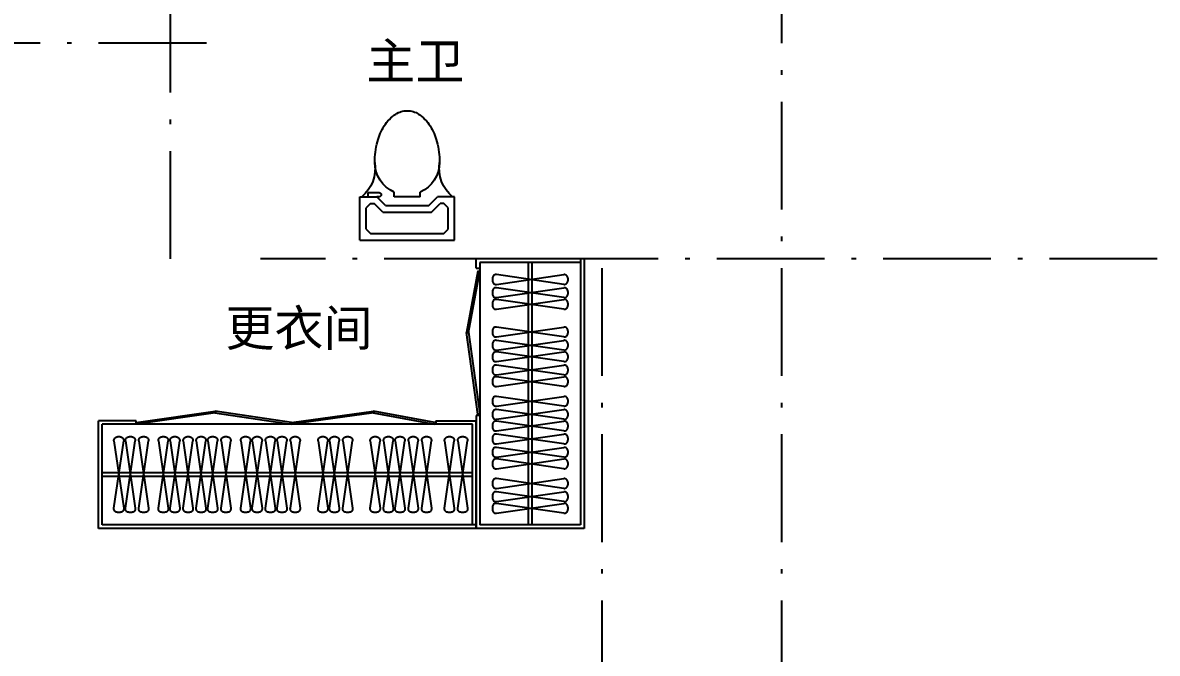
# Model space of a CAD drawing. Extents: x 3694 to 117786, y 20013 to 108631.
# Drawn here: x 42758 to 49068, y 32087 to 35595 of the extents above; entities that cross this region are included whole.
import ezdxf

# ---------------------------------------------------------------- set-up
doc = ezdxf.new("R2010")
doc.units = 0
doc.header["$LTSCALE"] = 1000
doc.header["$MEASUREMENT"] = 0
doc.linetypes.add('ACAD_ISO04W100', pattern=[30, 24, -3, 0, -3])
doc.linetypes.add('ACAD_ISO10W100', pattern=[18.5, 12, -3, 0.5, -3])
for name, color, linetype in [('DOTE', 1, 'ACAD_ISO04W100'), ('PUB_TEXT', 7, 'Continuous'), ('家具', 253, 'Continuous'), ('铺地', 251, 'Continuous')]:
    doc.layers.add(name, color=color, linetype=linetype)
doc.styles.get("Standard").update_dxf_attribs({"font": 'gbenor.shx', "bigfont": 'gbcbig.shx'})

# ---------------------------------------------------------------- blocks, each defined once
blk = doc.blocks.new('A-Toilet-5')
for p, q in [((-72.0000000001678, 239.9999999998599), (-72.00000000008595, 267.027264000028)), ((-72.0000000001678, 239.9999999998599), (-72.00000000008595, 267.027264000028)), ((71.99999999993452, 240.0000000000932), (71.99999999978331, 267.027264000028)), ((71.99999999993452, 240.0000000000932), (71.99999999978331, 267.027264000028)), ((215.999999999804, 264.0000000001492), (155.9999999998972, 264.0000000000318)), ((215.999999999804, 264.0000000001492), (155.9999999998972, 264.0000000000318)), ((215.999999999804, 240.0000000000932), (215.999999999804, 264.0000000001492)), ((215.999999999804, 240.0000000000932), (215.999999999804, 264.0000000001492)), ((-263.9999999999156, 0), (-264.0000000001485, 239.9999999998599)), ((-264.0000000001485, 239.9999999998599), (-168.0000000001583, 239.9999999998599)), ((-263.9999999999156, 0), (-264.0000000001485, 239.9999999998599)), ((-264.0000000001485, 239.9999999998599), (-168.0000000001583, 239.9999999998599)), ((-228.0000000001812, 179.9999999998372), (-204.0000000001251, 203.9999999998927)), ((-228.0000000001812, 179.9999999998372), (-204.0000000001251, 203.9999999998927)), ((-204.0000000001251, 203.9999999998927), (-182.9116800001075, 203.9999999998677)), ((-204.0000000001251, 203.9999999998927), (-182.9116800001075, 203.9999999998677)), ((-134.9116799999958, 155.9999999999891), (-182.9116800001075, 203.9999999998677)), ((-134.9116799999958, 155.9999999999891), (-182.9116800001075, 203.9999999998677)), ((-120.0000000000462, 191.9999999999814), (-168.0000000001583, 239.9999999998599)), ((-120.0000000000462, 191.9999999999814), (-168.0000000001583, 239.9999999998599)), ((119.9999999998136, 191.9999999999814), (-120.0000000000462, 191.9999999999814)), ((119.9999999998136, 191.9999999999814), (-120.0000000000462, 191.9999999999814)), ((-72.0000000001678, 239.9999999998599), (71.99999999993452, 240.0000000000932)), ((-72.0000000001678, 239.9999999998599), (71.99999999993452, 240.0000000000932)), ((119.9999999998136, 191.9999999999814), (167.999999999925, 240.0000000000928)), ((119.9999999998136, 191.9999999999814), (167.999999999925, 240.0000000000928)), ((134.9116799999956, 156.0000000000387), (182.9116799998742, 204.0000000001505)), ((134.9116799999956, 156.0000000000387), (182.9116799998742, 204.0000000001505)), ((155.9999999998972, 239.9999999999768), (167.999999999925, 240.0000000000928)), ((155.9999999998972, 239.9999999999768), (167.999999999925, 240.0000000000928)), ((263.9999999999159, 240.0000000000932), (167.999999999925, 240.0000000000928)), ((263.9999999999159, 240.0000000000932), (167.999999999925, 240.0000000000928)), ((203.9999999998927, 204.0000000001255), (182.9116799998742, 204.0000000001505)), ((203.9999999998927, 204.0000000001255), (182.9116799998742, 204.0000000001505)), ((203.9999999998927, 204.0000000001255), (227.9999999999486, 180.00000000007)), ((203.9999999998927, 204.0000000001255), (227.9999999999486, 180.00000000007)), ((263.9999999999159, 0), (263.9999999999159, 240.0000000000932)), ((263.9999999999159, 0), (263.9999999999159, 240.0000000000932)), ((-227.9999999999484, 60.00000000002319), (-228.0000000001812, 179.9999999998372)), ((-227.9999999999484, 60.00000000002319), (-228.0000000001812, 179.9999999998372)), ((134.9116799999956, 156.0000000000387), (-134.9116799999958, 155.9999999999891)), ((134.9116799999956, 156.0000000000387), (-134.9116799999958, 155.9999999999891)), ((227.9999999999486, 60.00000000002365), (227.9999999999486, 180.00000000007)), ((227.9999999999486, 60.00000000002365), (227.9999999999486, 180.00000000007)), ((263.9999999999159, 0), (-263.9999999999156, 0)), ((263.9999999999159, 0), (-263.9999999999156, 0)), ((-204.0000000001253, 35.99999999996726), (-227.9999999999484, 60.00000000002319)), ((-204.0000000001253, 35.99999999996726), (-227.9999999999484, 60.00000000002319)), ((203.9999999998927, 36.00000000020009), (-204.0000000001253, 35.99999999996726)), ((203.9999999998927, 36.00000000020009), (-204.0000000001253, 35.99999999996726)), ((227.9999999999486, 60.00000000002365), (203.9999999998927, 36.00000000020009)), ((227.9999999999486, 60.00000000002365), (203.9999999998927, 36.00000000020009))]:
    blk.add_line(p, q)
for centre, radius, start, end in [((54.59077098780472, 521.9778579649474), 214.4698364093337, 123.5341247057492, 147.9945852646142), ((54.59077098780472, 521.9778579649474), 214.4698364093337, 123.5341247057492, 147.9945852646142), ((9.43101845223282e-05, 604.3485315748685), 115.651468425179, 90.0000467229895, 123.5340677565464), ((9.43101845223282e-05, 604.3485315748685), 115.651468425179, 90.0000467229895, 123.5340677565464), ((-9.431080934518832e-05, 604.3485315749335), 115.6514684251788, 56.46593224317172, 89.99995327646337), ((-9.431080934518832e-05, 604.3485315749335), 115.6514684251788, 56.46593224317172, 89.99995327646337), ((-54.59077098842295, 521.9778579649865), 214.4698364093327, 32.00541473492314, 56.4658752943556), ((-54.59077098842295, 521.9778579649865), 214.4698364093327, 32.00541473492314, 56.4658752943556), ((141.5168301910912, 467.6491453361082), 316.9771472924226, 147.9946068594875, 165.4857422360566), ((141.5168301910912, 467.6491453361082), 316.9771472924226, 147.9946068594875, 165.4857422360566), ((-141.5168301915592, 467.6491453360841), 316.9771472924292, 14.5142577639434, 32.00539313961632), ((-141.5168301915592, 467.6491453360841), 316.9771472924292, 14.5142577639434, 32.00539313961632), ((279.2218963732912, 431.9996938831414), 459.2218963735938, 165.4857496732994, 179.9999618066308), ((279.2218963732912, 431.9996938831414), 459.2218963735938, 165.4857496732994, 179.9999618066308), ((-279.2218963738278, 431.9996938827753), 459.2218963735888, 3.819331706268263e-05, 14.51425032686178), ((-279.2218963738278, 431.9996938827753), 459.2218963735888, 3.819331706268263e-05, 14.51425032686178), ((-393.8823600002088, 402.7058879999145), 215.8791359999999, 311.0889930007066, 7.798917000136282), ((-393.8823600002088, 402.7058879999145), 215.8791359999999, 311.0889930007066, 7.798917000136282), ((-2.330580173293129e-10, 432.0000000000737), 180, 179.9999999999739, 246.4218219997043), ((-2.330580173293129e-10, 432.0000000000737), 180, 179.9999999999739, 246.4218219997043), ((-2.330580173293129e-10, 432.0000000000737), 180, 293.5781779992111, 359.999999999974), ((-2.330580173293129e-10, 432.0000000000737), 180, 293.5781779992111, 359.999999999974), ((393.8823599997318, 402.7058880003065), 215.8791359999999, 172.201082999943, 228.9110069995605), ((393.8823599997318, 402.7058880003065), 215.8791359999999, 172.201082999943, 228.9110069995605), ((155.9999999997804, 252.000000000005), 12, 90.0000000005602, 270.0000000005602), ((155.9999999997804, 252.000000000005), 12, 90.0000000005602, 270.0000000005602)]:
    blk.add_arc(centre, radius, start, end)
blk = doc.blocks.new('yg4')
at = {"layer": '家具'}
for p, q in [((36715.14744737648, -19670.11307999257), (36490.45604909011, -19670.11307999257)), ((36490.45604909011, -20270.11307999257), (36490.45604909011, -19670.1130799963)), ((36715.14744737648, -19670.11307999257), (36715.14744737648, -19690.11307999257)), ((38381.16505211124, -19670.11307999257), (38590.45604908639, -19670.1130799963)), ((38381.16505211124, -19690.11307998512), (38381.16505211124, -19670.11307999257)), ((38590.45604908639, -19690.20710773159), (38590.45604908639, -19670.1130799963)), ((36510.45604909011, -20250.11307999257), (36510.45604909011, -19690.1130799963)), ((36510.45604909011, -19690.11307999257), (38570.45604908639, -19690.11307998885)), ((38570.45604909011, -20250.11307998885), (38570.45604908639, -19690.11307998885)), ((38590.45604909011, -20270.11307998512), (38590.45604908639, -19690.11307998885)), ((36490.45604909011, -20250.11307999257), (38570.45604909011, -20250.11307998885)), ((36490.45604909011, -20270.11307999257), (38590.45604909011, -20270.11307998512))]:
    blk.add_line(p, q, dxfattribs=at)
at = {"layer": '家具', "color": 8}
for p, q in [((36592.5192066858, -19782.75635442276), (36538.55741319232, -20157.46980562199)), ((36592.5192066858, -20157.46980562199), (36538.55741319232, -19782.75635442276)), ((36558.38197120451, -19760.11307995905), (36572.69464866989, -19760.11307995905)), ((36666.10989805483, -19782.75635442276), (36612.14810456135, -20157.46980562199)), ((36666.10989805483, -20157.46980562199), (36612.14810456135, -19782.75635442276)), ((36631.97266257353, -19760.11307995905), (36646.28534004264, -19760.11307995905)), ((36793.08607517355, -19782.75635442276), (36739.12428168379, -20157.46980562199)), ((36793.08607517355, -20157.46980562199), (36739.12428168007, -19782.75635442276)), ((36758.94883969598, -19760.11307995905), (36773.26151716136, -19760.11307995905)), ((36867.44517231904, -19782.75635442276), (36813.48337882556, -20157.46980562199)), ((36867.44517231904, -20157.46980561827), (36813.48337882556, -19782.75635442276)), ((36833.30793683775, -19760.11307995905), (36847.62061430313, -19760.11307995905)), ((36941.03586368807, -19782.75635442276), (36887.07407019459, -20157.46980561827)), ((36941.03586368807, -20157.46980561827), (36887.07407019459, -19782.75635442276)), ((36906.89862820678, -19760.11307995905), (36921.21130567216, -19760.11307995532)), ((37005.42757041179, -19782.75635442276), (36951.46577692204, -20157.46980561827)), ((37005.42757041552, -20157.46980561827), (36951.46577692204, -19782.75635442276)), ((36971.29033493422, -19760.11307995532), (36985.6030123996, -19760.11307995532)), ((37079.01826178082, -19782.75635442276), (37025.05646829106, -20157.46980561827)), ((37079.01826178454, -20157.46980561827), (37025.05646829106, -19782.75635442276)), ((37044.88102630325, -19760.11307995532), (37059.19370376863, -19760.11307995532)), ((37231.87178616398, -19782.75635442276), (37177.9099926705, -20157.46980561827)), ((37231.87178616398, -20157.46980561827), (37177.9099926705, -19782.75635442276)), ((37197.73455068641, -19760.11307995532), (37212.04722815179, -19760.11307995532)), ((37305.46247753301, -19782.75635442276), (37251.50068403953, -20157.46980561827)), ((37305.46247753301, -20157.46980561827), (37251.50068403953, -19782.75635442276)), ((37271.32524205544, -19760.11307995532), (37285.63791952082, -19760.11307995532)), ((37369.85418426045, -19782.75635442276), (37315.89239076697, -20157.46980561827)), ((37369.85418426045, -20157.46980561827), (37315.89239076697, -19782.75635442276)), ((37335.71694877916, -19760.11307995532), (37350.02962624454, -19760.11307995532)), ((37523.7701761181, -19782.75635442276, -1.414319323933968e-09), (37469.80838262835, -20157.46980561827, -1.414319323933968e-09)), ((37523.77017612183, -20157.46980561827, -1.414319323933968e-09), (37469.80838262835, -19782.75635442276, -1.414319323933968e-09)), ((37489.63294064053, -19760.11307995532, -1.414319323933968e-09), (37503.94561810591, -19760.11307995532, -1.414319323933968e-09)), ((37597.36086749085, -19782.75635442276, -1.414319323933968e-09), (37543.39907399737, -20157.46980561827, -1.414319323933968e-09)), ((37597.36086749085, -20157.46980561827, -1.414319323933968e-09), (37543.39907399737, -19782.75635442276, -1.414319323933968e-09)), ((37563.22363200956, -19760.11307995532, -1.414319323933968e-09), (37577.53630947494, -19760.11307995532, -1.414319323933968e-09)), ((37661.75257421457, -19782.75635442276, -1.414319323933968e-09), (37607.79078072109, -20157.46980561827, -1.414319323933968e-09)), ((37661.75257421457, -20157.46980561827, -1.414319323933968e-09), (37607.79078072109, -19782.75635442276, -1.414319323933968e-09)), ((37627.61533873701, -19760.11307995532, -1.414319323933968e-09), (37641.92801620239, -19760.11307995532, -1.414319323933968e-09)), ((37735.3432655836, -19782.75635442276, -1.414319323933968e-09), (37681.38147209012, -20157.46980561827, -1.414319323933968e-09)), ((37735.3432655836, -20157.46980561827, -1.414319323933968e-09), (37681.38147209012, -19782.75635442276, -1.414319323933968e-09)), ((37701.20603010603, -19760.11307995532, -1.414319323933968e-09), (37715.51870757141, -19760.11307995532, -1.414319323933968e-09)), ((37799.73497231105, -19782.75635442276, -1.414319323933968e-09), (37745.77317881757, -20157.46980561827, -1.414319323933968e-09)), ((37799.73497231105, -20157.46980561827, -1.414319323933968e-09), (37745.77317881757, -19782.75635442276, -1.414319323933968e-09)), ((37765.59773682975, -19760.11307995532, -1.414319323933968e-09), (37779.91041429513, -19760.11307995532, -1.414319323933968e-09)), ((37909.11743022674, -19782.75635442276, -1.414319323933968e-09), (37855.15563673698, -20157.46980561827, -1.414319323933968e-09)), ((37909.11743023046, -20157.46980561827, -1.414319323933968e-09), (37855.15563673698, -19782.75635442276, -1.414319323933968e-09)), ((37874.98019474917, -19760.11307995532, -1.414319323933968e-09), (37889.29287221455, -19760.11307995532, -1.414319323933968e-09)), ((37982.70812159949, -19782.75635442276, -1.414319323933968e-09), (37928.74632810601, -20157.46980561827, -1.414319323933968e-09)), ((37982.70812159949, -20157.46980561827, -1.414319323933968e-09), (37928.74632810601, -19782.75635442276, -1.414319323933968e-09)), ((37948.5708861182, -19760.11307995532, -1.414319323933968e-09), (37962.88356358358, -19760.11307995532, -1.414319323933968e-09)), ((38047.09982832321, -19782.75635442276, -1.414319323933968e-09), (37993.13803483346, -20157.46980561827, -1.414319323933968e-09)), ((38047.09982832694, -20157.46980561827, -1.414319323933968e-09), (37993.13803482973, -19782.75635442276, -1.414319323933968e-09)), ((38012.96259284564, -19760.11307995532, -1.414319323933968e-09), (38027.27527031102, -19760.11307995532, -1.414319323933968e-09)), ((38119.32155331397, -19782.75635442276), (38065.35975982421, -20157.46980561827)), ((38119.32155331769, -20157.46980561827), (38065.35975982421, -19782.75635442276)), ((38085.1843178364, -19760.11307995532), (38099.49699530178, -19760.11307995532)), ((38192.91224468672, -19782.75635442276), (38138.95045119324, -20157.46980561827)), ((38192.91224468672, -20157.46980561827), (38138.95045119324, -19782.75635442276)), ((38158.77500920543, -19760.11307995532), (38173.08768667081, -19760.11307995532)), ((38257.30395141044, -19782.75635442276), (38203.34215792068, -20157.46980561827)), ((38257.30395141044, -20157.46980561827), (38203.34215791696, -19782.75635442276)), ((38223.16671593287, -19760.11307995532), (38237.47939339825, -19760.11307995532)), ((38366.68640932986, -19782.75635442276), (38312.72461583638, -20157.46980561827)), ((38366.68640932986, -20157.46980561827), (38312.72461583638, -19782.75635442276)), ((38332.54917385229, -19760.11307995532), (38346.86185131767, -19760.11307995532)), ((38440.27710069888, -19782.75635442276), (38386.3153072054, -20157.46980561827)), ((38440.27710069888, -20157.46980561827), (38386.3153072054, -19782.75635442276)), ((38406.13986522132, -19760.11307995532), (38420.4525426867, -19760.11307995532)), ((38504.66880742633, -19782.75635442276), (38450.70701393285, -20157.46980561827)), ((38504.66880742633, -20157.46980561827), (38450.70701393285, -19782.75635442276)), ((38470.53157194504, -19760.11307995532), (38484.84424941042, -19760.11307995532)), ((36510.45604909011, -19960.11307999257), (38570.45604909011, -19960.11307998885)), ((36510.45604909011, -19980.11307999257), (38570.45604909011, -19980.11307998885)), ((36558.38197120823, -20180.11308002238), (36572.69464867361, -20180.11308002238)), ((36631.97266257726, -20180.11308002238), (36646.28534004264, -20180.11308002238)), ((36758.94883969598, -20180.11308002238), (36773.26151716136, -20180.11308002238)), ((36833.30793684148, -20180.11308002238), (36847.62061430686, -20180.11308002238)), ((36906.8986282105, -20180.11308002238), (36921.21130567588, -20180.11308002238)), ((36971.29033493422, -20180.11308002238), (36985.6030123996, -20180.11308002238)), ((37044.88102630325, -20180.11308002238), (37059.19370376863, -20180.11308002238)), ((37197.73455068641, -20180.11308002238), (37212.04722815179, -20180.11308002238)), ((37271.32524205544, -20180.11308002238), (37285.63791952082, -20180.11308002238)), ((37335.71694877916, -20180.11308002238), (37350.02962624454, -20180.11308002238)), ((37489.63294064053, -20180.11308002238, -1.414319323933968e-09), (37503.94561810591, -20180.11308002238, -1.414319323933968e-09)), ((37563.22363200956, -20180.11308001865, -1.414319323933968e-09), (37577.53630947494, -20180.11308001865, -1.414319323933968e-09)), ((37627.61533873701, -20180.11308001865, -1.414319323933968e-09), (37641.92801620239, -20180.11308001865, -1.414319323933968e-09)), ((37701.20603010603, -20180.11308001865, -1.414319323933968e-09), (37715.51870757141, -20180.11308001865, -1.414319323933968e-09)), ((37765.59773682975, -20180.11308001865, -1.414319323933968e-09), (37779.91041429513, -20180.11308001865, -1.414319323933968e-09)), ((37874.98019474917, -20180.11308001865, -1.414319323933968e-09), (37889.29287221455, -20180.11308001865, -1.414319323933968e-09)), ((37948.57088612192, -20180.11308001865, -1.414319323933968e-09), (37962.8835635873, -20180.11308001865, -1.414319323933968e-09)), ((38012.96259284564, -20180.11308001865, -1.414319323933968e-09), (38027.27527031102, -20180.11308001865, -1.414319323933968e-09)), ((38085.1843178364, -20180.11308001865), (38099.49699530178, -20180.11308001865)), ((38158.77500920543, -20180.11308001865), (38173.08768667081, -20180.11308001865)), ((38223.16671593287, -20180.11308001865), (38237.47939339825, -20180.11308001865)), ((38332.54917385229, -20180.11308001865), (38346.86185131767, -20180.11308001865)), ((38406.13986522132, -20180.11308001865), (38420.4525426867, -20180.11308001865)), ((38470.53157194504, -20180.11308001865), (38484.84424941042, -20180.11308001865))]:
    blk.add_line(p, q, dxfattribs=at)
at = {"layer": '家具'}
for points in [[(36721.16505221926, -19680.11308000375), (37061.16505218946, -19617.0108133531), (37062.98983945602, -19626.84291137148), (36722.98983948582, -19689.94517802213)], [(37516.91590588922, -19680.11308000002), (37061.16505218946, -19617.0108133531), (37059.34026492291, -19626.84291137148), (37515.09111862267, -19689.9451780184)], [(37516.91590588922, -19680.28098201517), (37941.08032140867, -19617.17871536453), (37942.90510867522, -19627.01081338291), (37518.7406931595, -19690.11308003355)], [(38381.16505211124, -19680.28098201517), (37941.08032140867, -19617.17871536453), (37939.25553414212, -19627.01081338291), (38379.34026484096, -19690.11308003355)]]:
    blk.add_lwpolyline(points, close=True, dxfattribs=at)
at = {"layer": '家具', "color": 8}
for centre, start, end in [((36558.38197120451, -19780.11307995905), 90, 187.594643255751), ((36572.69464866989, -19780.11307995905), 352.405356744249, 90), ((36631.97266257353, -19780.11307995905), 90, 187.594643255751), ((36646.28534004264, -19780.11307995905), 352.405356744249, 90), ((36758.94883969598, -19780.11307995905), 90, 187.594643255751), ((36773.26151716136, -19780.11307995905), 352.405356744249, 90), ((36833.30793683775, -19780.11307995905), 90, 187.594643255751), ((36847.62061430313, -19780.11307995905), 352.405356744249, 90), ((36906.89862820678, -19780.11307995905), 90, 187.594643255751), ((36921.21130567216, -19780.11307995532), 352.405356744249, 90), ((36971.29033493422, -19780.11307995532), 90, 187.594643255751), ((36985.6030123996, -19780.11307995532), 352.405356744249, 90), ((37044.88102630325, -19780.11307995532), 90, 187.594643255751), ((37059.19370376863, -19780.11307995532), 352.405356744249, 90), ((37197.73455068641, -19780.11307995532), 90, 187.594643255751), ((37212.04722815179, -19780.11307995532), 352.405356744249, 90), ((37271.32524205544, -19780.11307995532), 90, 187.594643255751), ((37285.63791952082, -19780.11307995532), 352.405356744249, 90), ((37335.71694877916, -19780.11307995532), 90, 187.594643255751), ((37350.02962624454, -19780.11307995532), 352.405356744249, 90), ((37489.63294064053, -19780.11307995532, -1.414319323933968e-09), 90, 187.594643255751), ((37503.94561810591, -19780.11307995532, -1.414319323933968e-09), 352.405356744249, 90), ((37563.22363200956, -19780.11307995532, -1.414319323933968e-09), 90, 187.594643255751), ((37577.53630947494, -19780.11307995532, -1.414319323933968e-09), 352.405356744249, 90), ((37627.61533873701, -19780.11307995532, -1.414319323933968e-09), 90, 187.594643255751), ((37641.92801620239, -19780.11307995532, -1.414319323933968e-09), 352.405356744249, 90), ((37701.20603010603, -19780.11307995532, -1.414319323933968e-09), 90, 187.594643255751), ((37715.51870757141, -19780.11307995532, -1.414319323933968e-09), 352.405356744249, 90), ((37765.59773682975, -19780.11307995532, -1.414319323933968e-09), 90, 187.594643255751), ((37779.91041429513, -19780.11307995532, -1.414319323933968e-09), 352.405356744249, 90), ((37874.98019474917, -19780.11307995532, -1.414319323933968e-09), 90, 187.594643255751), ((37889.29287221455, -19780.11307995532, -1.414319323933968e-09), 352.405356744249, 90), ((37948.5708861182, -19780.11307995532, -1.414319323933968e-09), 90, 187.594643255751), ((37962.88356358358, -19780.11307995532, -1.414319323933968e-09), 352.405356744249, 90), ((38012.96259284564, -19780.11307995532, -1.414319323933968e-09), 90, 187.594643255751), ((38027.27527031102, -19780.11307995532, -1.414319323933968e-09), 352.405356744249, 90), ((38085.1843178364, -19780.11307995532), 90, 187.594643255751), ((38099.49699530178, -19780.11307995532), 352.405356744249, 90), ((38158.77500920543, -19780.11307995532), 90, 187.594643255751), ((38173.08768667081, -19780.11307995532), 352.405356744249, 90), ((38223.16671593287, -19780.11307995532), 90, 187.594643255751), ((38237.47939339825, -19780.11307995532), 352.405356744249, 90), ((38332.54917385229, -19780.11307995532), 90, 187.594643255751), ((38346.86185131767, -19780.11307995532), 352.405356744249, 90), ((38406.13986522132, -19780.11307995532), 90, 187.594643255751), ((38420.4525426867, -19780.11307995532), 352.405356744249, 90), ((38470.53157194504, -19780.11307995532), 90, 187.594643255751), ((38484.84424941042, -19780.11307995532), 352.405356744249, 90), ((36558.38197120823, -20160.11308002238), 172.405356744249, 270), ((36572.69464867361, -20160.11308002238), 270, 7.594643255750962), ((36631.97266257726, -20160.11308002238), 172.405356744249, 270), ((36646.28534004264, -20160.11308002238), 270, 7.594643255750962), ((36758.94883969598, -20160.11308002238), 172.405356744249, 270), ((36773.26151716136, -20160.11308002238), 270, 7.594643255750962), ((36833.30793684148, -20160.11308002238), 172.405356744249, 270), ((36847.62061430686, -20160.11308002238), 270, 7.594643255750962), ((36906.8986282105, -20160.11308002238), 172.405356744249, 270), ((36921.21130567588, -20160.11308002238), 270, 7.594643255750962), ((36971.29033493422, -20160.11308002238), 172.405356744249, 270), ((36985.6030123996, -20160.11308002238), 270, 7.594643255750962), ((37044.88102630325, -20160.11308002238), 172.405356744249, 270), ((37059.19370376863, -20160.11308002238), 270, 7.594643255750962), ((37197.73455068641, -20160.11308002238), 172.405356744249, 270), ((37212.04722815179, -20160.11308002238), 270, 7.594643255750962), ((37271.32524205544, -20160.11308002238), 172.405356744249, 270), ((37285.63791952082, -20160.11308002238), 270, 7.594643255750962), ((37335.71694877916, -20160.11308002238), 172.405356744249, 270), ((37350.02962624454, -20160.11308002238), 270, 7.594643255750962), ((37489.63294064053, -20160.11308002238, -1.414319323933968e-09), 172.405356744249, 270), ((37503.94561810591, -20160.11308002238, -1.414319323933968e-09), 270, 7.594643255750962), ((37563.22363200956, -20160.11308001865, -1.414319323933968e-09), 172.405356744249, 270), ((37577.53630947494, -20160.11308001865, -1.414319323933968e-09), 270, 7.594643255750962), ((37627.61533873701, -20160.11308001865, -1.414319323933968e-09), 172.405356744249, 270), ((37641.92801620239, -20160.11308001865, -1.414319323933968e-09), 270, 7.594643255750962), ((37701.20603010603, -20160.11308001865, -1.414319323933968e-09), 172.405356744249, 270), ((37715.51870757141, -20160.11308001865, -1.414319323933968e-09), 270, 7.594643255750962), ((37765.59773682975, -20160.11308001865, -1.414319323933968e-09), 172.405356744249, 270), ((37779.91041429513, -20160.11308001865, -1.414319323933968e-09), 270, 7.594643255750962), ((37874.98019474917, -20160.11308001865, -1.414319323933968e-09), 172.405356744249, 270), ((37889.29287221455, -20160.11308001865, -1.414319323933968e-09), 270, 7.594643255750962), ((37948.57088612192, -20160.11308001865, -1.414319323933968e-09), 172.405356744249, 270), ((37962.8835635873, -20160.11308001865, -1.414319323933968e-09), 270, 7.594643255750962), ((38012.96259284564, -20160.11308001865, -1.414319323933968e-09), 172.405356744249, 270), ((38027.27527031102, -20160.11308001865, -1.414319323933968e-09), 270, 7.594643255750962), ((38085.1843178364, -20160.11308001865), 172.405356744249, 270), ((38099.49699530178, -20160.11308001865), 270, 7.594643255750962), ((38158.77500920543, -20160.11308001865), 172.405356744249, 270), ((38173.08768667081, -20160.11308001865), 270, 7.594643255750962), ((38223.16671593287, -20160.11308001865), 172.405356744249, 270), ((38237.47939339825, -20160.11308001865), 270, 7.594643255750962), ((38332.54917385229, -20160.11308001865), 172.405356744249, 270), ((38346.86185131767, -20160.11308001865), 270, 7.594643255750962), ((38406.13986522132, -20160.11308001865), 172.405356744249, 270), ((38420.4525426867, -20160.11308001865), 270, 7.594643255750962), ((38470.53157194504, -20160.11308001865), 172.405356744249, 270), ((38484.84424941042, -20160.11308001865), 270, 7.594643255750962)]:
    blk.add_arc(centre, 20, start, end, dxfattribs=at)

msp = doc.modelspace()

# ---------------------------------------------------------------- linework, layer by layer
at = {"layer": 'DOTE', "linetype": 'ACAD_ISO10W100', "ltscale": 0.05}
for p, q in [((46979.76900769927, 26230.26981056226), (46979.76900769927, 44587.71930790875)), ((43579.76900769927, 34280.8736670625), (43579.76900769927, 36380.8736670625)), ((43779.76900769927, 35480.8736670625), (23279.76900769927, 35480.8736670625)), ((49067.6164734789, 34280.8736670625), (44079.76900769927, 34280.8736670625)), ((45979.76900769927, 26230.26981056226), (45979.76900769927, 34280.8736670625))]:
    msp.add_line(p, q, dxfattribs=at)
at = {"layer": '家具'}
for p, q in [((45279.76900755661, 34229.11289338682), (45279.76900753862, 34280.8736670625)), ((45879.76900753862, 34280.87366711052), (45279.76900754235, 34280.8736670625)), ((45859.76900753862, 34280.87366710892), (45859.76900770137, 32800.87366699683)), ((45879.76900753862, 34280.87366711052), (45879.76900769924, 32780.87366699843)), ((45279.76900755661, 34229.11289338682), (45299.76900755661, 34229.11289338842)), ((45859.76900754022, 34260.87366710892), (45299.76900754395, 34260.8736670641)), ((45299.76900754022, 34260.8736670641), (45299.76900770137, 32800.87366695573)), ((45279.76900768995, 33410.6015953157), (45279.76900771042, 32780.87366695413)), ((45299.76900768249, 33410.6015953173), (45279.76900768995, 33410.6015953157)), ((45299.86303544571, 32780.87366695574), (45279.76900771042, 32780.87366695413)), ((45859.76900770137, 32800.87366699683), (45299.76900770137, 32800.87366695573)), ((45879.76900769924, 32780.87366699843), (45299.76900770297, 32780.87366695573))]:
    msp.add_line(p, q, dxfattribs=at)
at = {"layer": '家具', "color": 8}
for p, q in [((45569.76900754022, 34260.87366708571), (45569.76900770137, 32800.87366697362)), ((45589.76900754022, 34260.87366708731), (45589.76900770137, 32800.87366697522)), ((45369.76900755797, 34173.59516536131), (45369.76900755912, 34159.28248789593)), ((45392.41228202815, 34139.45792988555), (45767.12573321933, 34193.41972340902)), ((45767.12573322366, 34139.45792991554), (45392.41228202383, 34193.41972337903)), ((45789.76900762503, 34173.59516539492), (45789.76900762618, 34159.28248792954)), ((45369.76900756387, 34100.00447399228), (45369.76900756501, 34085.6917965269)), ((45392.41228203403, 34065.86723851653), (45767.12573322523, 34119.82903204)), ((45767.12573322954, 34065.86723854652), (45392.41228202972, 34119.82903201001)), ((45789.76900763092, 34100.0044740259), (45789.76900763207, 34085.69179656052)), ((45369.76900756902, 34035.61276726856), (45369.76900757017, 34021.30008980318)), ((45392.41228203919, 34001.47553178908), (45767.12573323038, 34055.43732531255)), ((45767.1257332347, 34001.47553181907), (45392.41228203487, 34055.43732528256)), ((45789.76900763607, 34035.61276730218), (45789.76900763722, 34021.3000898368)), ((45392.4122820515, 33847.55953993143, -1.414319323933968e-09), (45767.1257332427, 33901.52133345118, -1.414319323933968e-09)), ((45767.12573324701, 33847.5595399577, -1.414319323933968e-09), (45392.41228204719, 33901.52133342119, -1.414319323933968e-09)), ((45369.76900758134, 33881.69677540719, -1.414319323933968e-09), (45369.76900758248, 33867.38409794181, -1.414319323933968e-09)), ((45392.4122820574, 33773.96884855868, -1.414319323933968e-09), (45767.12573324858, 33827.93064208215, -1.414319323933968e-09)), ((45767.12573325291, 33773.96884858867, -1.414319323933968e-09), (45392.41228205308, 33827.93064205216, -1.414319323933968e-09)), ((45789.76900764839, 33881.6967754408, -1.414319323933968e-09), (45789.76900764953, 33867.38409797542, -1.414319323933968e-09)), ((45369.76900758722, 33808.10608403816, -1.414319323933968e-09), (45369.76900758837, 33793.79340657278, -1.414319323933968e-09)), ((45392.41228206255, 33709.57714183496, -1.414319323933968e-09), (45767.12573325374, 33763.53893535843, -1.414319323933968e-09)), ((45767.12573325806, 33709.57714186495, -1.414319323933968e-09), (45392.41228205823, 33763.53893532844, -1.414319323933968e-09)), ((45789.76900765055, 33808.10608407178, -1.414319323933968e-09), (45789.7690076517, 33793.7934066064, -1.414319323933968e-09)), ((45369.76900759237, 33743.71437731072, -1.414319323933968e-09), (45369.76900759352, 33729.40169984534, -1.414319323933968e-09)), ((45789.7690076557, 33743.71437734433, -1.414319323933968e-09), (45789.76900765685, 33729.40169987895, -1.414319323933968e-09)), ((45369.76900759827, 33670.12368594169, -1.414319323933968e-09), (45369.76900759942, 33655.81100847631, -1.414319323933968e-09)), ((45392.41228206844, 33635.98645046593, -1.414319323933968e-09), (45767.12573325963, 33689.94824398941, -1.414319323933968e-09)), ((45767.12573326395, 33635.98645049593, -1.414319323933968e-09), (45392.41228206412, 33689.94824395941, -1.414319323933968e-09)), ((45789.7690076616, 33670.1236859753, -1.414319323933968e-09), (45789.76900766275, 33655.81100850993, -1.414319323933968e-09)), ((45369.76900760342, 33605.73197921797, -1.414319323933968e-09), (45369.76900760457, 33591.41930175259, -1.414319323933968e-09)), ((45392.41228207359, 33571.59474373849, -1.414319323933968e-09), (45767.12573326478, 33625.55653726196, -1.414319323933968e-09)), ((45767.1257332691, 33571.59474376848, -1.414319323933968e-09), (45392.41228206927, 33625.55653723197, -1.414319323933968e-09)), ((45789.76900766675, 33605.73197925158, -1.414319323933968e-09), (45789.7690076679, 33591.41930178621, -1.414319323933968e-09)), ((45392.41228208235, 33462.2122858228, -1.414319323933968e-09), (45767.12573327354, 33516.17407934254, -1.414319323933968e-09)), ((45767.12573327786, 33462.21228584906, -1.414319323933968e-09), (45392.41228207803, 33516.17407931255, -1.414319323933968e-09)), ((45369.76900761218, 33496.34952129855, -1.414319323933968e-09), (45369.76900761332, 33482.03684383317, -1.414319323933968e-09)), ((45392.41228208823, 33388.62159445004, -1.414319323933968e-09), (45767.12573327943, 33442.58338797351, -1.414319323933968e-09)), ((45767.12573328374, 33388.62159448004, -1.414319323933968e-09), (45392.41228208392, 33442.58338794352, -1.414319323933968e-09)), ((45789.76900767551, 33496.34952133217, -1.414319323933968e-09), (45789.76900767665, 33482.03684386679, -1.414319323933968e-09)), ((45369.76900761807, 33422.75882992952, -1.414319323933968e-09), (45369.76900761921, 33408.44615246414, -1.414319323933968e-09)), ((45392.41228209339, 33324.22988772632, -1.414319323933968e-09), (45767.12573328459, 33378.19168124607, -1.414319323933968e-09)), ((45767.1257332889, 33324.22988775259, -1.414319323933968e-09), (45392.41228208908, 33378.1916812198, -1.414319323933968e-09)), ((45789.7690076814, 33422.75882995941, -1.414319323933968e-09), (45789.76900768254, 33408.44615249403, -1.414319323933968e-09)), ((45369.76900762322, 33358.36712320208, -1.414319323933968e-09), (45369.76900762437, 33344.0544457367, -1.414319323933968e-09)), ((45789.76900768655, 33358.36712323569, -1.414319323933968e-09), (45789.7690076877, 33344.05444577031, -1.414319323933968e-09)), ((45369.769007629, 33286.14539821132), (45369.76900763015, 33271.83272074594)), ((45392.41228209918, 33252.00816273557), (45767.12573329036, 33305.96995625531)), ((45767.12573329468, 33252.00816276183), (45392.41228209485, 33305.96995622532)), ((45789.76900769233, 33286.14539824494), (45789.76900769348, 33271.83272077956)), ((45369.7690076349, 33212.5547068423), (45369.76900763604, 33198.24202937692)), ((45392.41228210506, 33178.41747136282), (45767.12573329626, 33232.37926488629)), ((45767.12573330057, 33178.41747139281), (45392.41228210075, 33232.3792648563)), ((45789.76900769823, 33212.55470687591), (45789.76900769937, 33198.24202941053)), ((45369.76900764005, 33148.16300011485), (45369.76900764119, 33133.85032264947)), ((45392.41228211022, 33114.0257646391), (45767.12573330141, 33167.98755815884)), ((45767.12573330573, 33114.02576466909), (45392.4122821059, 33167.98755813258)), ((45789.76900770338, 33148.16300014847), (45789.76900770452, 33133.85032268309)), ((45369.7690076488, 33038.78054219543), (45369.76900764994, 33024.46786473005)), ((45392.41228211897, 33004.64330671968), (45767.12573331016, 33058.60510024315)), ((45767.12573331447, 33004.64330674967), (45392.41228211465, 33058.60510021316)), ((45789.76900771213, 33038.78054222905), (45789.76900771327, 33024.46786476367)), ((45369.76900765469, 32965.18985082641), (45369.76900765584, 32950.87717336103)), ((45392.41228212486, 32931.05261535065), (45767.12573331605, 32985.01440887412)), ((45767.12573332037, 32931.05261538064), (45392.41228212054, 32985.01440884413)), ((45789.76900771802, 32965.18985086002), (45789.76900771917, 32950.87717339464)), ((45369.76900765984, 32900.79814410269), (45369.76900766099, 32886.48546663731)), ((45392.41228213001, 32866.66090862321), (45767.1257333212, 32920.62270214668)), ((45767.12573332552, 32866.6609086532), (45392.41228212569, 32920.62270211669)), ((45789.76900772317, 32900.7981441363), (45789.76900772432, 32886.48546667092))]:
    msp.add_line(p, q, dxfattribs=at)
at = {"layer": '家具'}
for points in [[(45289.76900756826, 34212.48288535757), (45226.66674094483, 33872.48288538233), (45236.49883896335, 33870.65809811656), (45299.60110558679, 34210.65809809181)], [(45289.76900762822, 33416.73203168762), (45226.66674094483, 33872.48288538233), (45236.49883896306, 33874.30767264967), (45299.60110564646, 33418.55681895496)]]:
    msp.add_lwpolyline(points, close=True, dxfattribs=at)
at = {"layer": '家具', "color": 8}
for centre, start, end in [((45389.76900755797, 34173.59516536291), 82.40535674926198, 180.0000000045857), ((45389.76900755912, 34159.28248789753), 180.0000000045857, 277.5946432599426), ((45769.76900762503, 34173.59516539332), 4.585698295296647e-09, 97.5946432599426), ((45769.76900762618, 34159.28248792794), 262.405356749262, 4.585698295296647e-09), ((45389.76900756387, 34100.00447399388), 82.40535674926198, 180.0000000045857), ((45389.76900756501, 34085.6917965285), 180.0000000045857, 277.5946432599426), ((45769.76900763092, 34100.0044740243), 4.585698295296647e-09, 97.5946432599426), ((45769.76900763207, 34085.69179655892), 262.405356749262, 4.585698295296647e-09), ((45389.76900756902, 34035.61276727016), 82.40535674926198, 180.0000000045857), ((45389.76900757017, 34021.30008980478), 180.0000000045857, 277.5946432599426), ((45769.76900763607, 34035.61276730058), 4.585698295296647e-09, 97.5946432599426), ((45769.76900763722, 34021.3000898352), 262.405356749262, 4.585698295296647e-09), ((45389.76900758134, 33881.69677540879, -1.414319323933968e-09), 82.40535674926198, 180.0000000045857), ((45769.76900764839, 33881.6967754392, -1.414319323933968e-09), 4.585698295296647e-09, 97.5946432599426), ((45389.76900758248, 33867.38409794341, -1.414319323933968e-09), 180.0000000045857, 277.5946432599426), ((45389.76900758722, 33808.10608403976, -1.414319323933968e-09), 82.40535674926198, 180.0000000045857), ((45769.76900764953, 33867.38409797382, -1.414319323933968e-09), 262.405356749262, 4.585698295296647e-09), ((45769.76900765055, 33808.10608407018, -1.414319323933968e-09), 4.585698295296647e-09, 97.5946432599426), ((45389.76900758837, 33793.79340657438, -1.414319323933968e-09), 180.0000000045857, 277.5946432599426), ((45389.76900759237, 33743.71437731232, -1.414319323933968e-09), 82.40535674926198, 180.0000000045857), ((45769.7690076517, 33793.7934066048, -1.414319323933968e-09), 262.405356749262, 4.585698295296647e-09), ((45769.7690076557, 33743.71437734273, -1.414319323933968e-09), 4.585698295296647e-09, 97.5946432599426), ((45389.76900759352, 33729.40169984694, -1.414319323933968e-09), 180.0000000045857, 277.5946432599426), ((45769.76900765685, 33729.40169987735, -1.414319323933968e-09), 262.405356749262, 4.585698295296647e-09), ((45389.76900759827, 33670.12368594329, -1.414319323933968e-09), 82.40535674926198, 180.0000000045857), ((45389.76900759942, 33655.81100847791, -1.414319323933968e-09), 180.0000000045857, 277.5946432599426), ((45769.7690076616, 33670.1236859737, -1.414319323933968e-09), 4.585698295296647e-09, 97.5946432599426), ((45769.76900766275, 33655.81100850832, -1.414319323933968e-09), 262.405356749262, 4.585698295296647e-09), ((45389.76900760342, 33605.73197921957, -1.414319323933968e-09), 82.40535674926198, 180.0000000045857), ((45389.76900760457, 33591.41930175419, -1.414319323933968e-09), 180.0000000045857, 277.5946432599426), ((45769.76900766675, 33605.73197924998, -1.414319323933968e-09), 4.585698295296647e-09, 97.5946432599426), ((45769.7690076679, 33591.4193017846, -1.414319323933968e-09), 262.405356749262, 4.585698295296647e-09), ((45389.76900761218, 33496.34952130015, -1.414319323933968e-09), 82.40535674926198, 180.0000000045857), ((45769.76900767551, 33496.34952133057, -1.414319323933968e-09), 4.585698295296647e-09, 97.5946432599426), ((45389.76900761332, 33482.03684383477, -1.414319323933968e-09), 180.0000000045857, 277.5946432599426), ((45389.76900761807, 33422.75882993112, -1.414319323933968e-09), 82.40535674926198, 180.0000000045857), ((45769.76900767665, 33482.03684386519, -1.414319323933968e-09), 262.405356749262, 4.585698295296647e-09), ((45769.7690076814, 33422.75882995781, -1.414319323933968e-09), 4.585698295296647e-09, 97.5946432599426), ((45389.76900761921, 33408.44615246575, -1.414319323933968e-09), 180.0000000045857, 277.5946432599426), ((45389.76900762322, 33358.36712320368, -1.414319323933968e-09), 82.40535674926198, 180.0000000045857), ((45769.76900768254, 33408.44615249243, -1.414319323933968e-09), 262.405356749262, 4.585698295296647e-09), ((45769.76900768655, 33358.36712323409, -1.414319323933968e-09), 4.585698295296647e-09, 97.5946432599426), ((45389.76900762437, 33344.0544457383, -1.414319323933968e-09), 180.0000000045857, 277.5946432599426), ((45769.7690076877, 33344.05444576871, -1.414319323933968e-09), 262.405356749262, 4.585698295296647e-09), ((45389.769007629, 33286.14539821292), 82.40535674926198, 180.0000000045857), ((45389.76900763015, 33271.83272074754), 180.0000000045857, 277.5946432599426), ((45769.76900769233, 33286.14539824334), 4.585698295296647e-09, 97.5946432599426), ((45769.76900769348, 33271.83272077796), 262.405356749262, 4.585698295296647e-09), ((45389.7690076349, 33212.5547068439), 82.40535674926198, 180.0000000045857), ((45389.76900763604, 33198.24202937852), 180.0000000045857, 277.5946432599426), ((45769.76900769823, 33212.55470687431), 4.585698295296647e-09, 97.5946432599426), ((45769.76900769937, 33198.24202940893), 262.405356749262, 4.585698295296647e-09), ((45389.76900764005, 33148.16300011645), 82.40535674926198, 180.0000000045857), ((45389.76900764119, 33133.85032265107), 180.0000000045857, 277.5946432599426), ((45769.76900770338, 33148.16300014687), 4.585698295296647e-09, 97.5946432599426), ((45769.76900770452, 33133.85032268149), 262.405356749262, 4.585698295296647e-09), ((45389.7690076488, 33038.78054219703), 82.40535674926198, 180.0000000045857), ((45389.76900764994, 33024.46786473165), 180.0000000045857, 277.5946432599426), ((45769.76900771213, 33038.78054222745), 4.585698295296647e-09, 97.5946432599426), ((45769.76900771327, 33024.46786476207), 262.405356749262, 4.585698295296647e-09), ((45389.76900765469, 32965.18985082801), 82.40535674926198, 180.0000000045857), ((45389.76900765584, 32950.87717336263), 180.0000000045857, 277.5946432599426), ((45769.76900771802, 32965.18985085842), 4.585698295296647e-09, 97.5946432599426), ((45769.76900771917, 32950.87717339304), 262.405356749262, 4.585698295296647e-09), ((45389.76900765984, 32900.79814410429), 82.40535674926198, 180.0000000045857), ((45389.76900766099, 32886.48546663891), 180.0000000045857, 277.5946432599426), ((45769.76900772317, 32900.7981441347), 4.585698295296647e-09, 97.5946432599426), ((45769.76900772432, 32886.48546666932), 262.405356749262, 4.585698295296647e-09)]:
    msp.add_arc(centre, 20, start, end, dxfattribs=at)

# ---------------------------------------------------------------- block references
at = {"layer": '家具', "xscale": -1}
msp.add_blockref('A-Toilet-5', (44896.08199264487, 34385.52923793463), dxfattribs=at)
at = {"layer": '铺地', "xscale": -1}
msp.add_blockref('yg4', (81770.22508240493, 53050.98674704762), dxfattribs=at)

# ---------------------------------------------------------------- texts
at = {"layer": 'PUB_TEXT', "char_height": 200, "width": 3805.675589346036, "attachment_point": 1}
for s, insert in [('{\\fSimSun|b0|i0|c134|p2;主卫}', (44668.74251292965, 35481.04035490345, 1.41431932393393e-09)), ('{\\fSimSun|b0|i0|c134|p2;更衣间}', (43885.17438806727, 33996.48091262708, 1.41431932393393e-09))]:
    msp.add_mtext(s, dxfattribs=dict(at, insert=insert))

doc.saveas('drawing.dxf')
